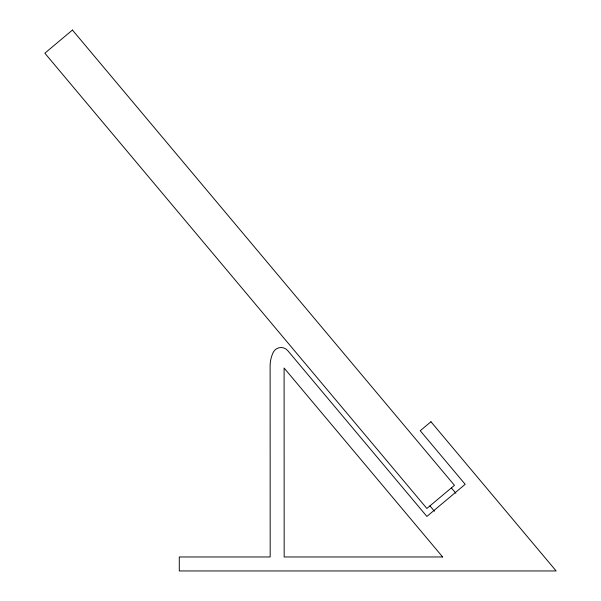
<?xml version="1.0" encoding="UTF-8"?>
<svg xmlns="http://www.w3.org/2000/svg" width="601" height="601" viewBox="0 0 601 601"><rect width="100%" height="100%" fill="white"/><g stroke="black" fill="none" stroke-linecap="round" stroke-linejoin="round"><path stroke-width="0.9" d="M451.374 487.907L455.866 493.263M429.948 505.884L434.44 511.233M72.436 30.05L44.85 53.196L426.868 508.469L454.454 485.323L72.436 30.05M430.955 421.752L420.242 430.737L465.189 484.301L426.89 516.432L287.759 350.631A8.737 8.737 0 0 0 273.177 352.486A31.462 31.462 0 0 0 270.119 366.024L270.18 556.969L179.286 556.969L179.293 570.95L556.15 570.95L430.955 421.752M442.644 556.969L284.168 556.969L284.1 368.022L442.644 556.969"/></g></svg>
